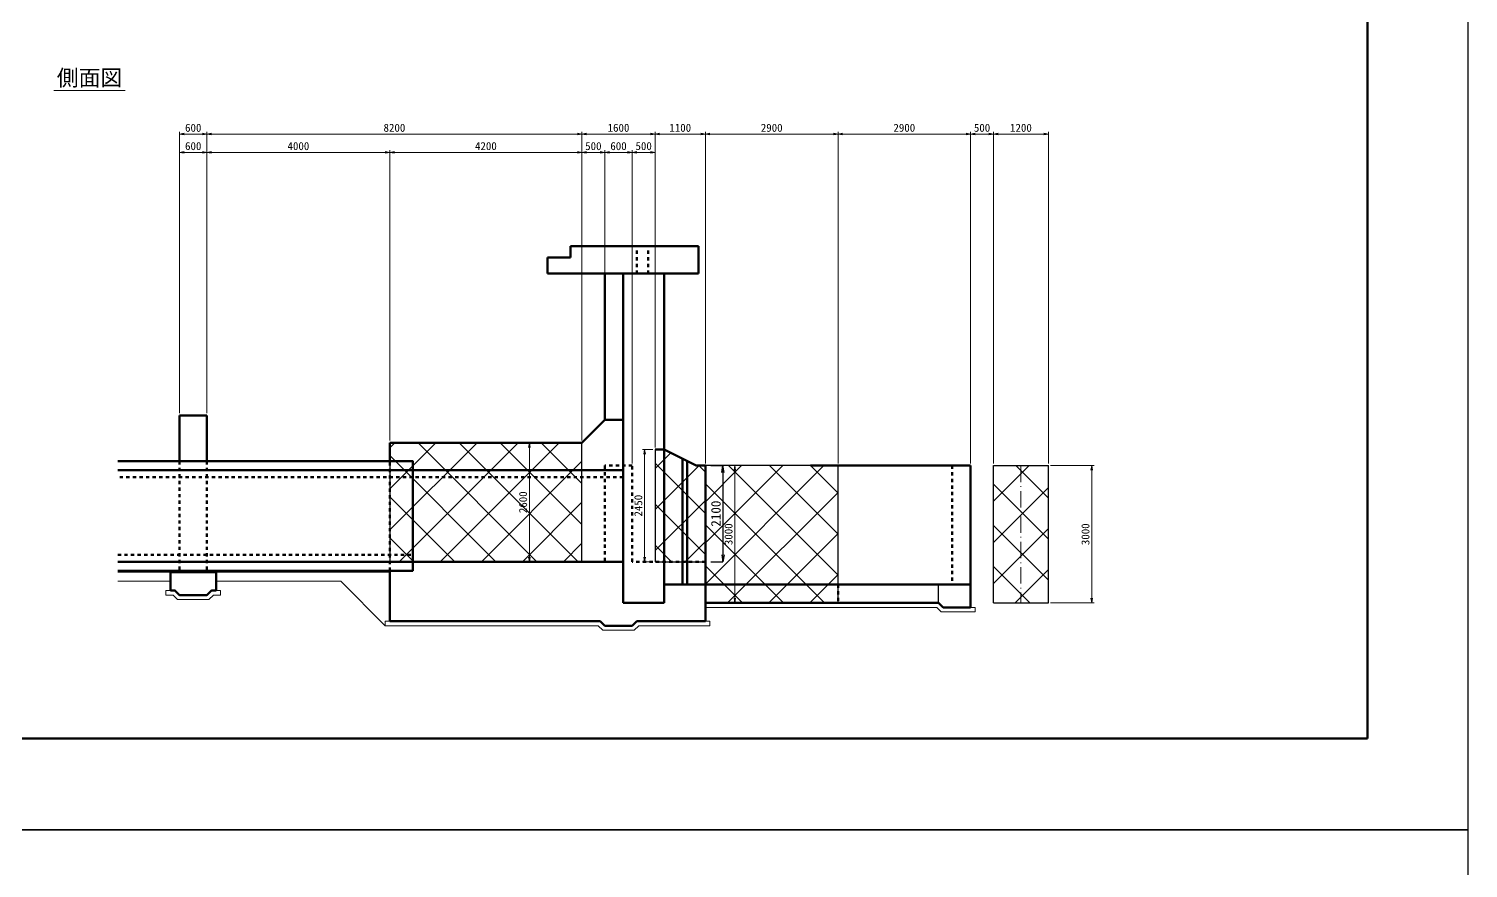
# Model space of a CAD drawing. Header units: millimetres. Extents: x 24033 to 83433, y -97239 to -13239.
# Drawn here: x 51956 to 83433, y -56079 to -37718 of the extents above; entities that cross this region are included whole.
import ezdxf
from ezdxf.enums import TextEntityAlignment as Align

# ---------------------------------------------------------------- set-up
doc = ezdxf.new("R2010")
doc.units = ezdxf.units.MM
doc.header["$LTSCALE"] = 60
doc.header["$PDSIZE"] = 300
doc.linetypes.add('SXF_一点短鎖線', pattern=[9.25, 6, -1.5, 0.25, -1.5])
doc.linetypes.add('SXF_跳び破線', pattern=[12, 6, -6])
doc.layers.get('Defpoints').update_dxf_attribs({"color": 151})
for name, color, linetype, lineweight in [('D-BMK', 2, 'SXF_一点短鎖線', 13), ('D-BYP-STR4', 6, 'Continuous', 25), ('D-BYP-STR7', 2, 'Continuous', 13), ('D-BYP-STR8', 150, 'Continuous', 50), ('D-STR', 1, 'Continuous', 50), ('D-STR-DIM', 7, 'Continuous', 13), ('D-TTL', 2, 'Continuous', 140), ('D-TTL-LINE', 7, 'Continuous', 13), ('D-TTL-TXT', 7, 'Continuous', 13)]:
    doc.layers.add(name, color=color, linetype=linetype, lineweight=lineweight)
doc.styles.add('MS ゴシック', font='')
doc.styles.add('YOKO_GOTHIC', font='')
doc.styles.get('MS ゴシック').set_extended_font_data('MS Gothic')
doc.styles.get('YOKO_GOTHIC').set_extended_font_data('MS Gothic')
doc.dimstyles.new('DIM-60-F', dxfattribs={"dimscale": 60, "dimtxt": 3.5, "dimasz": 2.5, "dimexe": 0, "dimexo": 2, "dimgap": 0.8, "dimtad": 1, "dimdec": 0, "dimzin": 0, "dimdsep": 46, "dimtxsty": 'MS ゴシック', "dimblk": 'OPEN', "dimcen": 0.1, "dimaunit": 1, "dimadec": 4, "dimazin": 0, "dimtfac": 1, "dimtdec": 0, "dimtmove": 2, "dimatfit": 3, "dimldrblk": 'OPEN', "dimfxl": 1, "dimtolj": 1, "dimtzin": 0, "dimlwd": -1, "dimlwe": -1, "dimarcsym": 2})
doc.dimstyles.new('S50', dxfattribs={"dimscale": 50, "dimtxt": 3.5, "dimasz": 2, "dimexe": 1, "dimexo": 1, "dimgap": 1, "dimtad": 1, "dimdec": 0, "dimzin": 1, "dimdsep": 46, "dimtxsty": 'YOKO_GOTHIC', "dimblk": 'OPEN', "dimcen": 0, "dimclrd": 256, "dimclre": 256, "dimclrt": 256, "dimaunit": 1, "dimadec": 3, "dimazin": 0, "dimtfac": 1, "dimtdec": 0, "dimtix": 1, "dimtmove": 2, "dimatfit": 3, "dimldrblk": 'OPEN', "dimfxl": 1, "dimlwd": -1, "dimlwe": -1, "dimarcsym": 0})
pattern_1 = [(45, (131608.64, -29009.5), (-449.013, 449.013), [])]
pattern_2 = [(135, (131608.64, -29009.5), (-449.013, -449.013), [])]

# ---------------------------------------------------------------- blocks, each defined once
blk = doc.blocks.new('_Open')
at = {"color": 0, "linetype": 'ByBlock', "lineweight": -2}
for p, q in [((-1, 0.17), (0, 0)), ((-1, -0.17), (0, 0)), ((0, 0), (-1, 0))]:
    blk.add_line(p, q, dxfattribs=at)
blk = doc.blocks.new('*D729')
at = {"layer": 'D-STR-DIM', "transparency": 16777216}
for p, q in [((73052, -47224), (73052, -39972)), ((74252, -47224), (74252, -39972)), ((74152, -40022), (73152, -40022))]:
    blk.add_line(p, q, dxfattribs=at)
at = {"layer": 'Defpoints', "color": 0, "transparency": 16777216}
for p in [(73052, -40022), (73052, -47274), (74252, -47274)]:
    blk.add_point(p, dxfattribs=at)
at = {"layer": 'D-STR-DIM', "transparency": 16777216, "xscale": 100, "yscale": 100, "zscale": 100, "rotation": 180}
blk.add_blockref('_Open', (73052, -40022), dxfattribs=at)
at = {"layer": 'D-STR-DIM', "transparency": 16777216, "xscale": 100, "yscale": 100, "zscale": 100}
blk.add_blockref('_Open', (74252, -40022), dxfattribs=at)
at = {"layer": 'D-STR-DIM', "transparency": 16777216, "insert": (73652, -39885), "char_height": 175, "attachment_point": 5, "style": 'YOKO_GOTHIC'}
blk.add_mtext('1200', dxfattribs=at)
blk = doc.blocks.new('*D730')
at = {"layer": 'D-STR-DIM', "transparency": 16777216}
for p, q in [((72552, -47224), (72552, -39972)), ((73052, -47224), (73052, -39972)), ((72952, -40022), (72652, -40022))]:
    blk.add_line(p, q, dxfattribs=at)
at = {"layer": 'Defpoints', "color": 0, "transparency": 16777216}
for p in [(72552, -40022), (72552, -47274), (73052, -47274)]:
    blk.add_point(p, dxfattribs=at)
at = {"layer": 'D-STR-DIM', "transparency": 16777216, "xscale": 100, "yscale": 100, "zscale": 100, "rotation": 180}
blk.add_blockref('_Open', (72552, -40022), dxfattribs=at)
at = {"layer": 'D-STR-DIM', "transparency": 16777216, "xscale": 100, "yscale": 100, "zscale": 100}
blk.add_blockref('_Open', (73052, -40022), dxfattribs=at)
at = {"layer": 'D-STR-DIM', "transparency": 16777216, "insert": (72802, -39885), "char_height": 175, "attachment_point": 5, "style": 'YOKO_GOTHIC'}
blk.add_mtext('500', dxfattribs=at)
blk = doc.blocks.new('*D731')
at = {"layer": 'D-STR-DIM', "transparency": 16777216}
for p, q in [((69652, -47224), (69652, -39972)), ((72552, -47224), (72552, -39972)), ((72452, -40022), (69752, -40022))]:
    blk.add_line(p, q, dxfattribs=at)
at = {"layer": 'Defpoints', "color": 0, "transparency": 16777216}
for p in [(69652, -40022), (69652, -47274), (72552, -47274)]:
    blk.add_point(p, dxfattribs=at)
at = {"layer": 'D-STR-DIM', "transparency": 16777216, "xscale": 100, "yscale": 100, "zscale": 100, "rotation": 180}
blk.add_blockref('_Open', (69652, -40022), dxfattribs=at)
at = {"layer": 'D-STR-DIM', "transparency": 16777216, "xscale": 100, "yscale": 100, "zscale": 100}
blk.add_blockref('_Open', (72552, -40022), dxfattribs=at)
at = {"layer": 'D-STR-DIM', "transparency": 16777216, "insert": (71102, -39885), "char_height": 175, "attachment_point": 5, "style": 'YOKO_GOTHIC'}
blk.add_mtext('2900', dxfattribs=at)
blk = doc.blocks.new('*D732')
at = {"layer": 'D-STR-DIM', "transparency": 16777216}
for p, q in [((66752, -47224), (66752, -39972)), ((69652, -47224), (69652, -39972)), ((69552, -40022), (66852, -40022))]:
    blk.add_line(p, q, dxfattribs=at)
at = {"layer": 'Defpoints', "color": 0, "transparency": 16777216}
for p in [(66752, -40022), (66752, -47274), (69652, -47274)]:
    blk.add_point(p, dxfattribs=at)
at = {"layer": 'D-STR-DIM', "transparency": 16777216, "xscale": 100, "yscale": 100, "zscale": 100, "rotation": 180}
blk.add_blockref('_Open', (66752, -40022), dxfattribs=at)
at = {"layer": 'D-STR-DIM', "transparency": 16777216, "xscale": 100, "yscale": 100, "zscale": 100}
blk.add_blockref('_Open', (69652, -40022), dxfattribs=at)
at = {"layer": 'D-STR-DIM', "transparency": 16777216, "insert": (68202, -39885), "char_height": 175, "attachment_point": 5, "style": 'YOKO_GOTHIC'}
blk.add_mtext('2900', dxfattribs=at)
blk = doc.blocks.new('*D733')
at = {"layer": 'D-STR-DIM', "transparency": 16777216}
for p, q in [((65652, -46874), (65652, -39972)), ((66752, -47224), (66752, -39972)), ((66652, -40022), (65752, -40022))]:
    blk.add_line(p, q, dxfattribs=at)
at = {"layer": 'Defpoints', "color": 0, "transparency": 16777216}
for p in [(65652, -40022), (65652, -46924), (66752, -47274)]:
    blk.add_point(p, dxfattribs=at)
at = {"layer": 'D-STR-DIM', "transparency": 16777216, "xscale": 100, "yscale": 100, "zscale": 100, "rotation": 180}
blk.add_blockref('_Open', (65652, -40022), dxfattribs=at)
at = {"layer": 'D-STR-DIM', "transparency": 16777216, "xscale": 100, "yscale": 100, "zscale": 100}
blk.add_blockref('_Open', (66752, -40022), dxfattribs=at)
at = {"layer": 'D-STR-DIM', "transparency": 16777216, "insert": (66202, -39885), "char_height": 175, "attachment_point": 5, "style": 'YOKO_GOTHIC'}
blk.add_mtext('1100', dxfattribs=at)
blk = doc.blocks.new('*D734')
at = {"layer": 'D-STR-DIM', "transparency": 16777216}
for p, q in [((64052, -46724), (64052, -39972)), ((65652, -46874), (65652, -39972)), ((65552, -40022), (64152, -40022))]:
    blk.add_line(p, q, dxfattribs=at)
at = {"layer": 'Defpoints', "color": 0, "transparency": 16777216}
for p in [(64052, -40022), (64052, -46774), (65652, -46924)]:
    blk.add_point(p, dxfattribs=at)
at = {"layer": 'D-STR-DIM', "transparency": 16777216, "xscale": 100, "yscale": 100, "zscale": 100, "rotation": 180}
blk.add_blockref('_Open', (64052, -40022), dxfattribs=at)
at = {"layer": 'D-STR-DIM', "transparency": 16777216, "xscale": 100, "yscale": 100, "zscale": 100}
blk.add_blockref('_Open', (65652, -40022), dxfattribs=at)
at = {"layer": 'D-STR-DIM', "transparency": 16777216, "insert": (64852, -39885), "char_height": 175, "attachment_point": 5, "style": 'YOKO_GOTHIC'}
blk.add_mtext('1600', dxfattribs=at)
blk = doc.blocks.new('*D735')
at = {"layer": 'D-STR-DIM', "transparency": 16777216}
for p, q in [((55852, -46124), (55852, -39972)), ((64052, -46724), (64052, -39972)), ((63952, -40022), (55952, -40022))]:
    blk.add_line(p, q, dxfattribs=at)
at = {"layer": 'Defpoints', "color": 0, "transparency": 16777216}
for p in [(55852, -40022), (55852, -46174), (64052, -46774)]:
    blk.add_point(p, dxfattribs=at)
at = {"layer": 'D-STR-DIM', "transparency": 16777216, "xscale": 100, "yscale": 100, "zscale": 100, "rotation": 180}
blk.add_blockref('_Open', (55852, -40022), dxfattribs=at)
at = {"layer": 'D-STR-DIM', "transparency": 16777216, "xscale": 100, "yscale": 100, "zscale": 100}
blk.add_blockref('_Open', (64052, -40022), dxfattribs=at)
at = {"layer": 'D-STR-DIM', "transparency": 16777216, "insert": (59952, -39885), "char_height": 175, "attachment_point": 5, "style": 'YOKO_GOTHIC'}
blk.add_mtext('8200', dxfattribs=at)
blk = doc.blocks.new('*D736')
at = {"layer": 'D-STR-DIM', "transparency": 16777216}
for p, q in [((55252, -46124), (55252, -39972)), ((55852, -46124), (55852, -39972)), ((55752, -40022), (55352, -40022))]:
    blk.add_line(p, q, dxfattribs=at)
at = {"layer": 'Defpoints', "color": 0, "transparency": 16777216}
for p in [(55252, -40022), (55252, -46174), (55852, -46174)]:
    blk.add_point(p, dxfattribs=at)
at = {"layer": 'D-STR-DIM', "transparency": 16777216, "xscale": 100, "yscale": 100, "zscale": 100, "rotation": 180}
blk.add_blockref('_Open', (55252, -40022), dxfattribs=at)
at = {"layer": 'D-STR-DIM', "transparency": 16777216, "xscale": 100, "yscale": 100, "zscale": 100}
blk.add_blockref('_Open', (55852, -40022), dxfattribs=at)
at = {"layer": 'D-STR-DIM', "transparency": 16777216, "insert": (55552, -39885), "char_height": 175, "attachment_point": 5, "style": 'YOKO_GOTHIC'}
blk.add_mtext('600', dxfattribs=at)
blk = doc.blocks.new('*D742')
at = {"layer": 'D-STR-DIM', "transparency": 16777216}
for p, q in [((64052, -46724), (64052, -40372)), ((64152, -40422), (64452, -40422)), ((64552, -46224), (64552, -40372))]:
    blk.add_line(p, q, dxfattribs=at)
at = {"layer": 'Defpoints', "color": 0, "transparency": 16777216}
for p in [(64552, -40422), (64552, -46274), (64052, -46774)]:
    blk.add_point(p, dxfattribs=at)
at = {"layer": 'D-STR-DIM', "transparency": 16777216, "xscale": 100, "yscale": 100, "zscale": 100, "rotation": 180}
blk.add_blockref('_Open', (64052, -40422), dxfattribs=at)
at = {"layer": 'D-STR-DIM', "transparency": 16777216, "xscale": 100, "yscale": 100, "zscale": 100}
blk.add_blockref('_Open', (64552, -40422), dxfattribs=at)
at = {"layer": 'D-STR-DIM', "transparency": 16777216, "insert": (64302, -40285), "char_height": 175, "attachment_point": 5, "style": 'YOKO_GOTHIC'}
blk.add_mtext('500', dxfattribs=at)
blk = doc.blocks.new('*D743')
at = {"layer": 'D-STR-DIM', "transparency": 16777216}
for p, q in [((64552, -46224), (64552, -40372)), ((64652, -40422), (65052, -40422)), ((65152, -47224), (65152, -40372))]:
    blk.add_line(p, q, dxfattribs=at)
at = {"layer": 'Defpoints', "color": 0, "transparency": 16777216}
for p in [(65152, -40422), (64552, -46274), (65152, -47274)]:
    blk.add_point(p, dxfattribs=at)
at = {"layer": 'D-STR-DIM', "transparency": 16777216, "xscale": 100, "yscale": 100, "zscale": 100, "rotation": 180}
blk.add_blockref('_Open', (64552, -40422), dxfattribs=at)
at = {"layer": 'D-STR-DIM', "transparency": 16777216, "xscale": 100, "yscale": 100, "zscale": 100}
blk.add_blockref('_Open', (65152, -40422), dxfattribs=at)
at = {"layer": 'D-STR-DIM', "transparency": 16777216, "insert": (64852, -40285), "char_height": 175, "attachment_point": 5, "style": 'YOKO_GOTHIC'}
blk.add_mtext('600', dxfattribs=at)
blk = doc.blocks.new('*D744')
at = {"layer": 'D-STR-DIM', "transparency": 16777216}
for p, q in [((65152, -47224), (65152, -40372)), ((65252, -40422), (65552, -40422)), ((65652, -46874), (65652, -40372))]:
    blk.add_line(p, q, dxfattribs=at)
at = {"layer": 'Defpoints', "color": 0, "transparency": 16777216}
for p in [(65652, -40422), (65652, -46924), (65152, -47274)]:
    blk.add_point(p, dxfattribs=at)
at = {"layer": 'D-STR-DIM', "transparency": 16777216, "xscale": 100, "yscale": 100, "zscale": 100, "rotation": 180}
blk.add_blockref('_Open', (65152, -40422), dxfattribs=at)
at = {"layer": 'D-STR-DIM', "transparency": 16777216, "xscale": 100, "yscale": 100, "zscale": 100}
blk.add_blockref('_Open', (65652, -40422), dxfattribs=at)
at = {"layer": 'D-STR-DIM', "transparency": 16777216, "insert": (65402, -40285), "char_height": 175, "attachment_point": 5, "style": 'YOKO_GOTHIC'}
blk.add_mtext('500', dxfattribs=at)
blk = doc.blocks.new('*D745')
at = {"layer": 'D-STR-DIM', "transparency": 16777216}
for p, q in [((55852, -46124), (55852, -40372)), ((55952, -40422), (59752, -40422)), ((59852, -46724), (59852, -40372))]:
    blk.add_line(p, q, dxfattribs=at)
at = {"layer": 'Defpoints', "color": 0, "transparency": 16777216}
for p in [(59852, -40422), (55852, -46174), (59852, -46774)]:
    blk.add_point(p, dxfattribs=at)
at = {"layer": 'D-STR-DIM', "transparency": 16777216, "xscale": 100, "yscale": 100, "zscale": 100, "rotation": 180}
blk.add_blockref('_Open', (55852, -40422), dxfattribs=at)
at = {"layer": 'D-STR-DIM', "transparency": 16777216, "xscale": 100, "yscale": 100, "zscale": 100}
blk.add_blockref('_Open', (59852, -40422), dxfattribs=at)
at = {"layer": 'D-STR-DIM', "transparency": 16777216, "insert": (57852, -40285), "char_height": 175, "attachment_point": 5, "style": 'YOKO_GOTHIC'}
blk.add_mtext('4000', dxfattribs=at)
blk = doc.blocks.new('*D746')
at = {"layer": 'D-STR-DIM', "transparency": 16777216}
for p, q in [((59852, -46724), (59852, -40372)), ((59952, -40422), (63952, -40422)), ((64052, -46724), (64052, -40372))]:
    blk.add_line(p, q, dxfattribs=at)
at = {"layer": 'Defpoints', "color": 0, "transparency": 16777216}
for p in [(64052, -40422), (59852, -46774), (64052, -46774)]:
    blk.add_point(p, dxfattribs=at)
at = {"layer": 'D-STR-DIM', "transparency": 16777216, "xscale": 100, "yscale": 100, "zscale": 100, "rotation": 180}
blk.add_blockref('_Open', (59852, -40422), dxfattribs=at)
at = {"layer": 'D-STR-DIM', "transparency": 16777216, "xscale": 100, "yscale": 100, "zscale": 100}
blk.add_blockref('_Open', (64052, -40422), dxfattribs=at)
at = {"layer": 'D-STR-DIM', "transparency": 16777216, "insert": (61952, -40285), "char_height": 175, "attachment_point": 5, "style": 'YOKO_GOTHIC'}
blk.add_mtext('4200', dxfattribs=at)
blk = doc.blocks.new('*D747')
at = {"layer": 'D-STR-DIM', "transparency": 16777216}
for p, q in [((55252, -46124), (55252, -40372)), ((55352, -40422), (55752, -40422)), ((55852, -46124), (55852, -40372))]:
    blk.add_line(p, q, dxfattribs=at)
at = {"layer": 'Defpoints', "color": 0, "transparency": 16777216}
for p in [(55852, -40422), (55252, -46174), (55852, -46174)]:
    blk.add_point(p, dxfattribs=at)
at = {"layer": 'D-STR-DIM', "transparency": 16777216, "xscale": 100, "yscale": 100, "zscale": 100, "rotation": 180}
blk.add_blockref('_Open', (55252, -40422), dxfattribs=at)
at = {"layer": 'D-STR-DIM', "transparency": 16777216, "xscale": 100, "yscale": 100, "zscale": 100}
blk.add_blockref('_Open', (55852, -40422), dxfattribs=at)
at = {"layer": 'D-STR-DIM', "transparency": 16777216, "insert": (55552, -40285), "char_height": 175, "attachment_point": 5, "style": 'YOKO_GOTHIC'}
blk.add_mtext('600', dxfattribs=at)
blk = doc.blocks.new('*D753')
at = {"layer": 'D-STR-DIM', "transparency": 16777216}
for p, q in [((74302, -47274), (75251, -47274)), ((75201, -47374), (75201, -50174)), ((74302, -50274), (75251, -50274))]:
    blk.add_line(p, q, dxfattribs=at)
at = {"layer": 'Defpoints', "color": 0, "transparency": 16777216}
for p in [(74252, -47274), (74252, -50274), (75201, -50274)]:
    blk.add_point(p, dxfattribs=at)
at = {"layer": 'D-STR-DIM', "transparency": 16777216, "xscale": 100, "yscale": 100, "zscale": 100}
for p, rotation in [((75201, -47274), 90), ((75201, -50274), 270)]:
    blk.add_blockref('_Open', p, dxfattribs=dict(at, rotation=rotation))
at = {"layer": 'D-STR-DIM', "transparency": 16777216, "insert": (75064, -48774), "char_height": 175, "attachment_point": 5, "rotation": 90, "style": 'YOKO_GOTHIC'}
blk.add_mtext('3000', dxfattribs=at)
blk = doc.blocks.new('*D856')
at = {"layer": 'D-STR-DIM', "transparency": 16777216}
for p, q in [((66802, -47274), (67447, -47274)), ((67397, -47374), (67397, -50174)), ((66802, -50274), (67447, -50274))]:
    blk.add_line(p, q, dxfattribs=at)
at = {"layer": 'Defpoints', "color": 0, "transparency": 16777216}
for p in [(66752, -47274), (66752, -50274), (67397, -50274)]:
    blk.add_point(p, dxfattribs=at)
at = {"layer": 'D-STR-DIM', "transparency": 16777216, "xscale": 100, "yscale": 100, "zscale": 100}
for p, rotation in [((67397, -47274), 90), ((67397, -50274), 270)]:
    blk.add_blockref('_Open', p, dxfattribs=dict(at, rotation=rotation))
at = {"layer": 'D-STR-DIM', "transparency": 16777216, "insert": (67259, -48774), "char_height": 175, "attachment_point": 5, "rotation": 90, "style": 'YOKO_GOTHIC'}
blk.add_mtext('3000', dxfattribs=at)
blk = doc.blocks.new('*D857')
at = {"layer": 'D-STR-DIM', "transparency": 16777216}
for p, q in [((65602, -46924), (65374, -46924)), ((65424, -49274), (65424, -47024)), ((65602, -49374), (65374, -49374))]:
    blk.add_line(p, q, dxfattribs=at)
at = {"layer": 'Defpoints', "color": 0, "transparency": 16777216}
for p in [(65424, -46924), (65652, -46924), (65652, -49374)]:
    blk.add_point(p, dxfattribs=at)
at = {"layer": 'D-STR-DIM', "transparency": 16777216, "xscale": 100, "yscale": 100, "zscale": 100}
for p, rotation in [((65424, -46924), 90), ((65424, -49374), 270)]:
    blk.add_blockref('_Open', p, dxfattribs=dict(at, rotation=rotation))
at = {"layer": 'D-STR-DIM', "transparency": 16777216, "insert": (65286, -48149), "char_height": 175, "attachment_point": 5, "rotation": 90, "style": 'YOKO_GOTHIC'}
blk.add_mtext('2450', dxfattribs=at)
blk = doc.blocks.new('*D858')
at = {"layer": 'D-STR-DIM', "transparency": 16777216}
blk.add_line((62904, -46874), (62904, -49274), dxfattribs=at)
at = {"layer": 'Defpoints', "color": 0, "transparency": 16777216}
for p in [(62904, -46774), (62904, -49374), (62904, -49374)]:
    blk.add_point(p, dxfattribs=at)
at = {"layer": 'D-STR-DIM', "transparency": 16777216, "xscale": 100, "yscale": 100, "zscale": 100}
for p, rotation in [((62904, -46774), 90), ((62904, -49374), 270)]:
    blk.add_blockref('_Open', p, dxfattribs=dict(at, rotation=rotation))
at = {"layer": 'D-STR-DIM', "transparency": 16777216, "insert": (62766, -48074), "char_height": 175, "attachment_point": 5, "rotation": 90, "style": 'YOKO_GOTHIC'}
blk.add_mtext('2600', dxfattribs=at)
blk = doc.blocks.new('*D904')
at = {"color": 0, "transparency": 16777216}
for p, q in [((66872, -47274), (67136, -47274)), ((67136, -47424), (67136, -49224)), ((66872, -49374), (67136, -49374))]:
    blk.add_line(p, q, dxfattribs=at)
at = {"layer": 'Defpoints', "color": 0, "transparency": 16777216}
for p in [(66752, -47274), (66752, -49374), (67136, -49374)]:
    blk.add_point(p, dxfattribs=at)
at = {"color": 0, "transparency": 16777216, "xscale": 150, "yscale": 150, "zscale": 150}
for p, rotation in [((67136, -47274), 90), ((67136, -49374), 270)]:
    blk.add_blockref('_Open', p, dxfattribs=dict(at, rotation=rotation))
at = {"color": 0, "transparency": 16777216, "insert": (66983, -48324), "char_height": 210, "attachment_point": 5, "rotation": 90, "style": 'MS ゴシック'}
blk.add_mtext('\\A1;2100', dxfattribs=at)

msp = doc.modelspace()

# ---------------------------------------------------------------- hatches: boundary and pattern name
at = {"layer": 'D-BYP-STR4'}
h = msp.add_hatch(dxfattribs=at)
h.set_pattern_fill('ANSI31', color=0, scale=200)
h.set_pattern_definition(pattern_1)
h.paths.add_polyline_path([(59851.7, -46773.8), (59851.7, -49373.8), (64052, -49373.8), (64052, -46773.8)])
h = msp.add_hatch(dxfattribs=at)
h.set_pattern_fill('ANSI31', color=0, scale=200, angle=90)
h.set_pattern_definition(pattern_2)
h.paths.add_polyline_path([(64052, -49373.8), (64052, -46773.8), (59851.7, -46773.8), (59851.7, -49373.8)])
h = msp.add_hatch(dxfattribs=at)
h.set_pattern_fill('ANSI31', color=0, scale=200)
h.set_pattern_definition([(45, (-38908.4, 12441.5), (-449.0128, 449.0128), [])])
h.paths.add_polyline_path([(66752, -47273.8), (66552, -47273.8), (65852, -46923.8), (65652, -46923.8), (65652, -49373.8), (66752, -49373.8)])
h = msp.add_hatch(dxfattribs=at)
h.set_pattern_fill('ANSI31', color=0, scale=200, angle=90)
h.set_pattern_definition([(135, (-38908.4, 12441.5), (-449.0128, -449.0128), [])])
h.paths.add_polyline_path([(66752, -47273.8), (66552, -47273.8), (65852, -46923.8), (65652, -46923.8), (65652, -49373.8), (66752, -49373.8)])
h = msp.add_hatch(dxfattribs=at)
h.set_pattern_fill('ANSI31', color=0, scale=200)
h.set_pattern_definition(pattern_1)
h.paths.add_polyline_path([(69652, -47273.8), (69052, -47273.8), (69052, -49873.8), (69652, -49873.8)])
h.paths.add_polyline_path([(69052, -49873.8), (66752, -49873.8), (66752, -50273.8), (69052, -50273.8)])
h.paths.add_polyline_path([(69652, -49873.8), (69052, -49873.8), (69052, -50273.8), (69652, -50273.8)])
h.paths.add_polyline_path([(69052, -47273.8), (66752, -47273.8), (66752, -49873.8), (69052, -49873.8)])
h = msp.add_hatch(dxfattribs=at)
h.set_pattern_fill('ANSI31', color=0, scale=200, angle=90)
h.set_pattern_definition(pattern_2)
h.paths.add_polyline_path([(69652, -47273.8), (69052, -47273.8), (69052, -49873.8), (69652, -49873.8)])
h.paths.add_polyline_path([(69052, -49873.8), (66752, -49873.8), (66752, -50273.8), (69052, -50273.8)])
h.paths.add_polyline_path([(69652, -49873.8), (69052, -49873.8), (69052, -50273.8), (69652, -50273.8)])
h.paths.add_polyline_path([(69052, -47273.8), (66752, -47273.8), (66752, -49873.8), (69052, -49873.8)])
h = msp.add_hatch(dxfattribs=at)
h.set_pattern_fill('ANSI31', color=0, scale=200, angle=90)
h.set_pattern_definition(pattern_2)
h.paths.add_polyline_path([(73652, -47273.8), (73052, -47273.8), (73052, -50273.8), (73652, -50273.8)])
h.paths.add_polyline_path([(73652, -50273.8), (74252, -50273.8), (74252, -47273.8), (73652, -47273.8)])
h = msp.add_hatch(dxfattribs=at)
h.set_pattern_fill('ANSI31', color=0, scale=200)
h.set_pattern_definition(pattern_1)
h.paths.add_polyline_path([(73652, -47273.8), (73052, -47273.8), (73052, -50273.8), (73652, -50273.8)])
h.paths.add_polyline_path([(74252, -47273.8), (73652, -47273.8), (73652, -50273.8), (74252, -50273.8)])

# ---------------------------------------------------------------- linework, layer by layer
at = {"layer": 'D-BMK', "color": 0, "linetype": 'SXF_一点短鎖線'}
msp.add_line((73652, -47273.8), (73652, -50273.8), dxfattribs=at)
at = {"layer": 'D-BYP-STR4', "color": 1}
for p, q in [((65652, -46923.8), (65652, -49373.8)), ((66752, -47273.8), (66752, -50273.8)), ((69652, -47273.8), (66752, -47273.8)), ((69652, -50273.8), (69652, -47273.8)), ((73052, -50273.8), (73052, -47273.8)), ((73052, -47273.8), (74252, -47273.8)), ((74252, -50273.8), (74252, -47273.8)), ((65652, -49373.8), (66752, -49373.8)), ((66752, -50273.8), (69652, -50273.8)), ((73052, -50273.8), (74252, -50273.8))]:
    msp.add_line(p, q, dxfattribs=at)
at = {"layer": 'D-BYP-STR4', "color": 0}
msp.add_line((71852, -50273.8), (71852, -49873.8), dxfattribs=at)
at = {"layer": 'D-BYP-STR4', "color": 1}
msp.add_lwpolyline([(64052, -46773.8), (59851.7, -46773.8), (59851.7, -49373.8), (64052, -49373.8), (64052, -46773.8)], dxfattribs=at)
at = {"layer": 'D-BYP-STR7', "color": 0}
for p, q in [((53901.8, -49603.8), (59851.7, -49603.8)), ((53901.8, -49803.8), (55051.7, -49803.8)), ((56051.7, -49803.8), (58781.7, -49803.8)), ((58781.7, -49803.8), (59751.7, -50773.8)), ((66752, -50273.8), (66752, -50373.8)), ((59851.7, -50673.8), (59751.7, -50673.8)), ((59751.7, -50773.8), (59751.7, -50673.8)), ((71810.6, -50373.8), (66752, -50373.8)), ((66852, -50673.8), (66752, -50673.8)), ((66852, -50673.8), (66852, -50773.8)), ((71810.6, -50373.8), (71910.6, -50473.8)), ((71910.6, -50473.8), (72652, -50473.8)), ((72552, -50373.8), (72652, -50373.8)), ((72652, -50373.8), (72652, -50473.8)), ((64410.6, -50773.8), (59751.7, -50773.8)), ((64410.6, -50773.8), (64510.6, -50873.8)), ((64510.6, -50873.8), (65193.4, -50873.8)), ((65193.4, -50873.8), (65293.4, -50773.8)), ((66852, -50773.8), (65293.4, -50773.8))]:
    msp.add_line(p, q, dxfattribs=at)
msp.add_lwpolyline([(56051.7, -50003.8), (56151.7, -50003.8), (56151.7, -50103.8), (55993.1, -50103.8), (55893.1, -50203.8), (55210.3, -50203.8), (55110.3, -50103.8), (54951.7, -50103.8), (54951.7, -50003.8), (55051.7, -50003.8)], dxfattribs=at)
at = {"layer": 'D-BYP-STR8', "color": 0}
for p, q in [((53901.8, -47173.8), (59851.7, -47173.8)), ((60351.7, -47373.8), (53901.8, -47373.8)), ((60351.7, -49373.8), (53901.8, -49373.8)), ((53901.8, -49573.8), (59851.7, -49573.8))]:
    msp.add_line(p, q, dxfattribs=at)
at = {"layer": 'D-BYP-STR8', "color": 0, "linetype": 'SXF_跳び破線', "ltscale": 0.2}
for p, q in [((60351.7, -47523.8), (53901.8, -47523.8)), ((53901.8, -49223.8), (60351.7, -49223.8))]:
    msp.add_line(p, q, dxfattribs=at)
at = {"layer": 'D-BYP-STR8', "color": 0}
msp.add_lwpolyline([(59851.7, -49573.8), (60351.7, -49573.8), (60351.7, -47173.8), (59851.7, -47173.8)], dxfattribs=at)
at = {"layer": 'D-STR', "color": 0}
for p, q in [((63802, -42473.8), (66602, -42473.8)), ((63802, -42473.8), (63802, -42718.8)), ((66602, -42473.8), (66602, -43073.8)), ((63302, -42718.8), (63302, -43073.8)), ((63302, -42718.8), (63802, -42718.8)), ((63302, -43073.8), (66602, -43073.8)), ((64552, -43073.8), (64552, -46273.8)), ((64952, -43073.8), (64952, -50273.8)), ((65852, -43073.8), (65852, -50273.8)), ((55251.7, -46173.8), (55251.7, -47173.8)), ((55851.7, -46173.8), (55251.7, -46173.8)), ((55851.7, -46173.8), (55851.7, -47173.8)), ((64552, -46273.8), (64052, -46773.8)), ((64552, -46273.8), (64952, -46273.8)), ((59851.7, -47173.8), (59851.7, -46773.8)), ((59851.7, -46773.8), (64052, -46773.8)), ((59851.7, -46973.8), (59851.7, -46873.8)), ((65852, -46773.8), (65852, -50273.8)), ((66252, -49873.8), (66252, -47123.8)), ((66352, -49873.8), (66352, -47173.8)), ((64952, -47373.8), (60351.7, -47373.8)), ((66752, -47273.8), (66752, -50673.8)), ((66752, -47273.8), (66752, -50273.8)), ((69052, -47273.8), (72552, -47273.8)), ((72552, -47273.8), (72552, -50373.8)), ((64952, -49373.8), (60351.7, -49373.8)), ((55051.7, -49603.8), (55051.7, -50003.8)), ((56051.7, -49603.8), (55051.7, -49603.8)), ((56051.7, -49603.8), (56051.7, -50003.8)), ((59851.7, -49573.8), (59851.7, -50673.8)), ((66752, -49873.8), (65852, -49873.8)), ((72552, -49873.8), (66752, -49873.8)), ((65852, -50273.8), (64952, -50273.8)), ((71852, -50273.8), (66752, -50273.8)), ((71852, -50273.8), (71952, -50373.8)), ((64452, -50673.8), (59851.7, -50673.8)), ((64452, -50673.8), (64552, -50773.8)), ((65152, -50773.8), (65252, -50673.8)), ((66752, -50673.8), (65252, -50673.8)), ((71952, -50373.8), (72552, -50373.8)), ((64552, -50773.8), (65152, -50773.8))]:
    msp.add_line(p, q, dxfattribs=at)
at = {"layer": 'D-STR', "color": 0, "linetype": 'SXF_跳び破線', "ltscale": 0.2}
for p, q in [((65252, -43073.8), (65252, -42473.8)), ((65502, -43073.8), (65502, -42473.8)), ((55251.7, -47173.8), (55251.7, -49603.8)), ((55851.7, -47173.8), (55851.7, -49603.8)), ((59851.7, -49573.8), (59851.7, -47173.8)), ((64952, -47523.8), (60351.7, -47523.8)), ((72152, -47273.8), (72152, -49873.8)), ((69652, -49873.8), (69652, -50273.8))]:
    msp.add_line(p, q, dxfattribs=at)
at = {"layer": 'D-STR'}
for p, q in [((65852, -46923.8), (65652, -46923.8)), ((65852, -46923.8), (66552, -47273.8)), ((66552, -47273.8), (66752, -47273.8))]:
    msp.add_line(p, q, dxfattribs=at)
at = {"layer": 'D-STR', "color": 0}
for points in [[(59851.7, -49573.8), (60351.7, -49573.8), (60351.7, -47173.8), (59851.7, -47173.8)], [(55051.7, -50003.8), (55151.7, -50003.8), (55251.7, -50103.8), (55851.7, -50103.8), (55951.7, -50003.8), (56051.7, -50003.8)]]:
    msp.add_lwpolyline(points, dxfattribs=at)
at = {"layer": 'D-STR', "color": 0, "linetype": 'SXF_跳び破線', "ltscale": 0.2}
msp.add_lwpolyline([(66752, -49373.8), (65152, -49373.8), (65152, -47273.8), (64552, -47273.8), (64552, -49373.8)], dxfattribs=at)
at = {"layer": 'D-TTL'}
for p, q in [((81233.4, -53238.8), (81233.4, -15238.8)), ((26233.4, -53238.8), (81233.4, -53238.8))]:
    msp.add_line(p, q, dxfattribs=at)
at = {"layer": 'D-TTL-LINE'}
msp.add_line((52503, -39070.2), (54063.5, -39070.2), dxfattribs=at)
at = {"layer": 'Defpoints', "color": 1}
for points in [[(24033.4, -55238.8), (83433.4, -55238.8), (83433.4, -13238.8), (24033.4, -13238.8)], [(24033.4, -97238.8), (83433.4, -97238.8), (83433.4, -55238.8), (24033.4, -55238.8)]]:
    msp.add_lwpolyline(points, close=True, dxfattribs=at)

# ---------------------------------------------------------------- texts
at = {"layer": 'D-TTL-TXT', "style": 'MS ゴシック'}
msp.add_text('側面図', height=350, dxfattribs=at).set_placement((53284.5, -39070.2), align=Align.BOTTOM_CENTER)

# ---------------------------------------------------------------- dimensions: what is measured, and where the dimension line sits
dim = msp.add_linear_dim(base=(67136.1, -49373.8), p1=(66752, -47273.8), p2=(66752, -49373.8), angle=90, dimstyle='DIM-60-F')
dim.commit()
dim.dimension.update_dxf_attribs({"geometry": '*D904', "text_midpoint": (66983.1, -48323.8)})
at = {"layer": 'D-STR-DIM'}
for base, p1, p2, picture, middle in [((55251.7, -40022), (55851.7, -46173.8), (55251.7, -46173.8), '*D736', (55551.7, -39884.5)), ((55851.7, -40022), (64052, -46773.8), (55851.7, -46173.8), '*D735', (59951.9, -39884.5)), ((64052, -40022), (65652, -46923.8), (64052, -46773.8), '*D734', (64852, -39884.5)), ((65652, -40022), (66752, -47273.8), (65652, -46923.8), '*D733', (66202, -39884.5)), ((66752, -40022), (69652, -47273.8), (66752, -47273.8), '*D732', (68202, -39884.5)), ((69652, -40022), (72552, -47273.8), (69652, -47273.8), '*D731', (71102, -39884.5)), ((72552, -40022), (73052, -47273.8), (72552, -47273.8), '*D730', (72802, -39884.5)), ((73052, -40022), (74252, -47273.8), (73052, -47273.8), '*D729', (73652, -39884.5)), ((55851.7, -40422), (55251.7, -46173.8), (55851.7, -46173.8), '*D747', (55551.7, -40284.5)), ((59851.7, -40422), (55851.7, -46173.8), (59851.7, -46773.8), '*D745', (57851.7, -40284.5)), ((64052, -40422), (59851.7, -46773.8), (64052, -46773.8), '*D746', (61951.9, -40284.5)), ((64552, -40422), (64052, -46773.8), (64552, -46273.8), '*D742', (64302, -40284.5)), ((65152, -40422), (64552, -46273.8), (65152, -47273.8), '*D743', (64852, -40284.5)), ((65652, -40422), (65152, -47273.8), (65652, -46923.8), '*D744', (65402, -40284.5))]:
    dim = msp.add_linear_dim(base=base, p1=p1, p2=p2, dimstyle='S50', dxfattribs=at)
    dim.commit()
    dim.dimension.update_dxf_attribs({"geometry": picture, "text_midpoint": middle})
for base, p1, p2, picture, middle in [((62903.8, -49373.8), (62903.8, -46773.8), (62903.8, -49373.8), '*D858', (62766.3, -48073.8)), ((65423.6, -46923.8), (65652, -49373.8), (65652, -46923.8), '*D857', (65286.1, -48148.8)), ((67396.8, -50273.8), (66752, -47273.8), (66752, -50273.8), '*D856', (67259.3, -48773.8)), ((75201, -50273.8), (74252, -47273.8), (74252, -50273.8), '*D753', (75063.5, -48773.8))]:
    dim = msp.add_linear_dim(base=base, p1=p1, p2=p2, angle=90, dimstyle='S50', dxfattribs=at)
    dim.commit()
    dim.dimension.update_dxf_attribs({"geometry": picture, "text_midpoint": middle})

doc.saveas('drawing.dxf')
